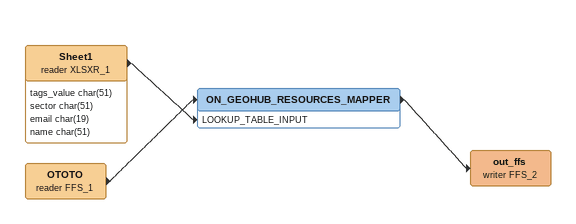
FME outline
Sheet1 (reader XLSXR_1)
    attributes: tags_value char(51), sector char(51), email char(19), name char(51)
    -> ON_GEOHUB_RESOURCES_MAPPER [LOOKUP_TABLE_INPUT]
OTOTO (reader FFS_1)
    -> ON_GEOHUB_RESOURCES_MAPPER
ON_GEOHUB_RESOURCES_MAPPER
    -> out_ffs (writer FFS_2)
out_ffs (writer FFS_2)
